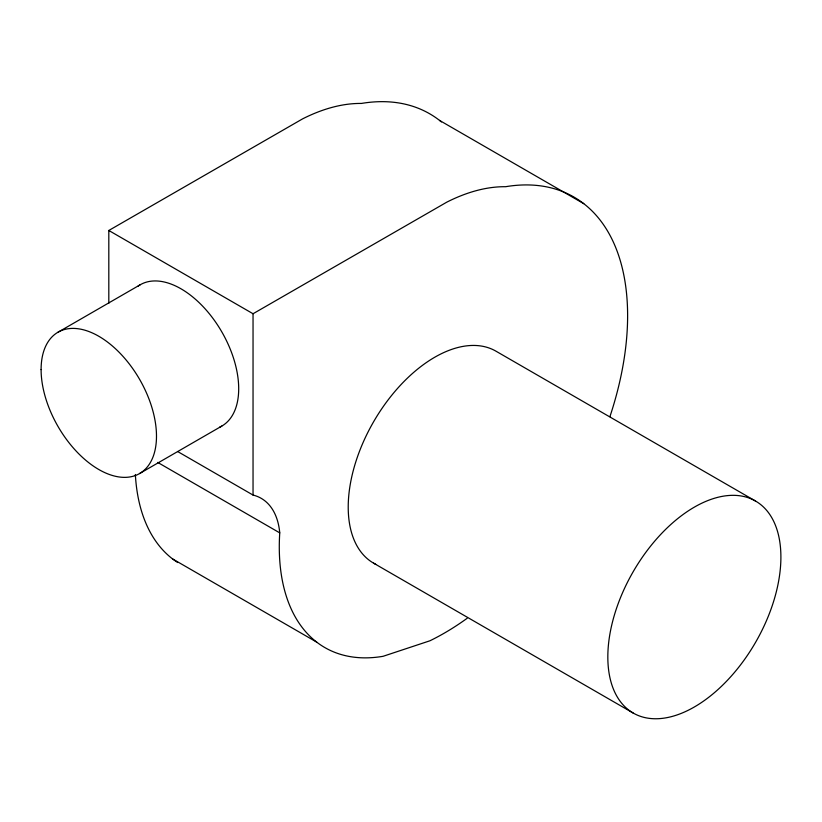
<?xml version="1.0" encoding="UTF-8"?>
<svg xmlns="http://www.w3.org/2000/svg" width="822" height="822" viewBox="0 0 822 822"><rect width="100%" height="100%" fill="white"/><g stroke="black" fill="none" stroke-linecap="round" stroke-linejoin="round"><path stroke-width="1.23" d="M108.812 303.256L108.812 230.479L302.537 118.902A211.151 121.903 -60 0 1 361.392 103.438A259.156 149.625 -60 0 1 441.445 121.923M58.002 332.232L140.202 284.772M108.812 230.479L253.042 313.747L446.767 202.171A211.151 121.903 -60 0 1 505.612 186.707A259.156 149.625 -60 0 1 609.903 416.692M139.586 473.544L221.796 426.084M439.534 120.402L583.764 203.671M755.552 501.06A122.386 70.661 -60 0 0 610.777 629.436A122.386 70.661 -60 0 0 716.763 690.634A122.386 70.661 -60 0 0 755.552 501.06L495.943 351.169A122.386 70.661 -60 0 0 372.51 423.669A122.386 70.661 -60 0 0 375.726 564.303M373.568 563.142L633.176 713.023M177.603 451.504L253.042 495.06A91.16 52.629 -60 0 1 279.747 532.872A219.854 126.937 -60 0 0 383.114 656.295L429.906 640.79A259.156 149.625 -60 0 0 467.194 618.267M157.711 462.416L279.747 532.872M172.486 558.857L316.717 642.126M253.042 313.747L253.042 495.06M177.696 562.525A219.854 126.937 -60 0 1 135.363 474.489M138.137 286.087A81.584 47.101 60 0 1 221.796 331.872A81.584 47.101 60 0 1 219.618 427.214M41.1 369.581A81.584 47.101 60 0 0 127.636 477.233A81.584 47.101 60 0 0 127.636 361.844A81.584 47.101 60 0 0 41.1 369.581"/></g></svg>
